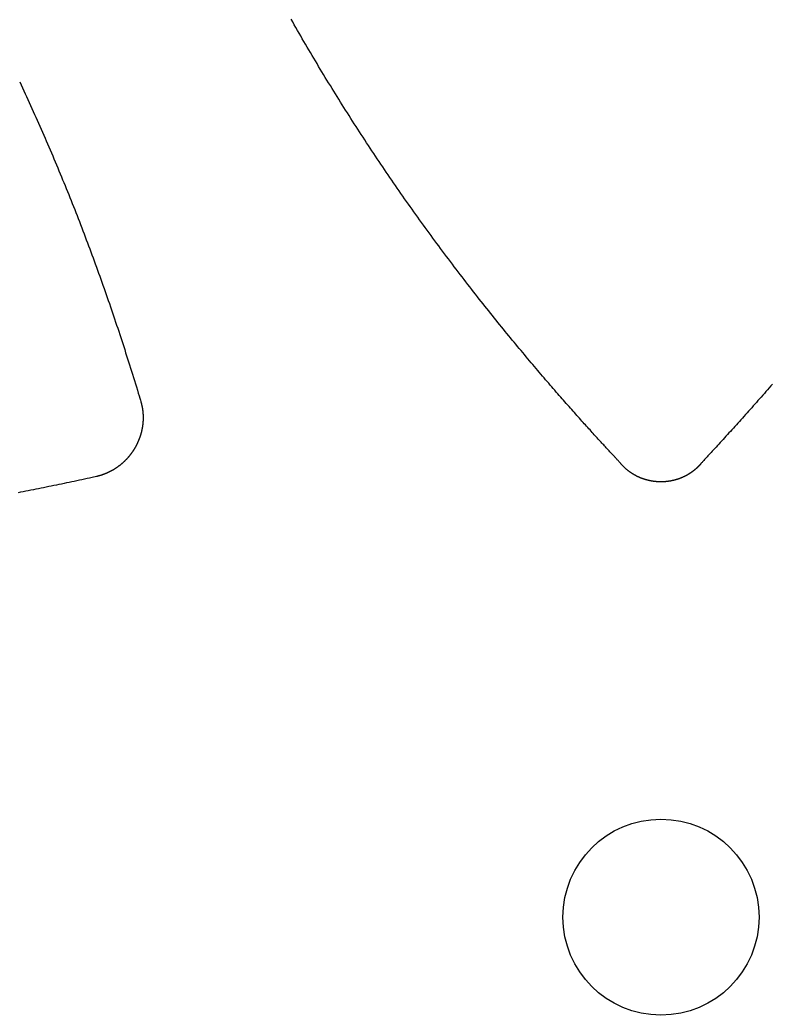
# Model space of a CAD drawing. Extents: x -3 to 136, y 0 to 121.
# Drawn here: x 56.86 to 68.37, y 59.23 to 74.47 of the extents above; entities that cross this region are included whole.
import ezdxf

# ---------------------------------------------------------------- set-up
doc = ezdxf.new("R2010")
doc.units = 0
doc.layers.get('0').update_dxf_attribs({"linetype": 'CONTINUOUS'})

msp = doc.modelspace()

# ---------------------------------------------------------------- linework, layer by layer
for points in [[(66.0516, 67.6786, 0), (66.049, 67.6816, 0), (66.046, 67.6851, 0), (66.0428, 67.6888, 0), (66.0391, 67.693, 0), (66.0351, 67.6975, 0), (66.0308, 67.7023, 0), (66.0261, 67.7075, 0), (66.021, 67.7131, 0), (66.0156, 67.719, 0), (66.0099, 67.7253, 0), (66.0038, 67.7319, 0), (65.9974, 67.7389, 0), (65.9907, 67.7462, 0), (65.9837, 67.7539, 0), (65.9763, 67.7619, 0), (65.9685, 67.7703, 0), (65.9605, 67.779, 0), (65.9521, 67.788, 0), (65.9435, 67.7974, 0), (65.9345, 67.8071, 0), (65.9251, 67.8172, 0), (65.9155, 67.8276, 0), (65.9056, 67.8383, 0), (65.8953, 67.8494, 0), (65.8848, 67.8608, 0), (65.8739, 67.8726, 0), (65.8628, 67.8846, 0), (65.8513, 67.897, 0), (65.8396, 67.9098, 0), (65.8275, 67.9228, 0), (65.8152, 67.9362, 0), (65.8026, 67.9499, 0), (65.7897, 67.9639, 0), (65.7765, 67.9783, 0), (65.763, 67.993, 0), (65.7492, 68.0079, 0), (65.7352, 68.0233, 0), (65.7209, 68.0389, 0), (65.7063, 68.0548, 0), (65.6914, 68.0711, 0), (65.6763, 68.0876, 0), (65.6609, 68.1045, 0), (65.6452, 68.1217, 0), (65.6293, 68.1392, 0), (65.6131, 68.157, 0), (65.5967, 68.1751, 0), (65.58, 68.1935, 0), (65.5631, 68.2122, 0), (65.5459, 68.2312, 0), (65.5284, 68.2505, 0), (65.5107, 68.2702, 0), (65.4928, 68.2901, 0), (65.4746, 68.3103, 0), (65.4562, 68.3308, 0), (65.4376, 68.3516, 0), (65.4187, 68.3727, 0), (65.3996, 68.3941, 0), (65.3802, 68.4158, 0), (65.3606, 68.4377, 0), (65.3408, 68.46, 0), (65.3208, 68.4825, 0), (65.3006, 68.5053, 0), (65.2801, 68.5284, 0), (65.2594, 68.5518, 0), (65.2386, 68.5755, 0), (65.2175, 68.5994, 0), (65.1962, 68.6237, 0), (65.1746, 68.6482, 0), (65.1529, 68.673, 0), (65.131, 68.698, 0), (65.1089, 68.7233, 0), (65.0866, 68.749, 0), (65.0641, 68.7748, 0), (65.0413, 68.801, 0), (65.0185, 68.8274, 0), (64.9954, 68.8541, 0), (64.9721, 68.881, 0), (64.9486, 68.9082, 0), (64.925, 68.9357, 0), (64.9012, 68.9634, 0), (64.8772, 68.9914, 0), (64.853, 69.0196, 0), (64.8287, 69.0482, 0), (64.8042, 69.0769, 0), (64.7795, 69.1059, 0), (64.7547, 69.1352, 0), (64.7297, 69.1647, 0), (64.7045, 69.1945, 0), (64.6792, 69.2245, 0), (64.6537, 69.2548, 0), (64.6281, 69.2853, 0), (64.6023, 69.3161, 0), (64.5764, 69.3471, 0), (64.5503, 69.3784, 0), (64.5241, 69.4099, 0), (64.4977, 69.4416, 0), (64.4712, 69.4736, 0), (64.4446, 69.5058, 0), (64.4178, 69.5382, 0), (64.3909, 69.5709, 0), (64.3639, 69.6039, 0), (64.3367, 69.637, 0), (64.3094, 69.6704, 0), (64.282, 69.704, 0), (64.2545, 69.7379, 0), (64.2268, 69.7719, 0), (64.199, 69.8062, 0), (64.1712, 69.8408, 0), (64.1432, 69.8755, 0), (64.115, 69.9105, 0), (64.0868, 69.9457, 0), (64.0585, 69.9811, 0), (64.0301, 70.0167, 0), (64.0016, 70.0526, 0), (63.9729, 70.0886, 0), (63.9442, 70.1249, 0), (63.9154, 70.1614, 0), (63.8865, 70.1981, 0), (63.8575, 70.235, 0), (63.8284, 70.2721, 0), (63.7993, 70.3095, 0), (63.77, 70.347, 0), (63.7407, 70.3847, 0), (63.7113, 70.4227, 0), (63.6818, 70.4608, 0), (63.6523, 70.4992, 0), (63.6226, 70.5377, 0), (63.593, 70.5765, 0), (63.5632, 70.6154, 0), (63.5334, 70.6546, 0), (63.5035, 70.6939, 0), (63.4736, 70.7335, 0), (63.4436, 70.7731, 0), (63.4137, 70.8128, 0), (63.3839, 70.8525, 0), (63.3542, 70.8923, 0), (63.3245, 70.9321, 0), (63.2949, 70.9719, 0), (63.2653, 71.0117, 0), (63.2358, 71.0516, 0), (63.2064, 71.0916, 0), (63.177, 71.1315, 0), (63.1477, 71.1715, 0), (63.1184, 71.2115, 0), (63.0893, 71.2516, 0), (63.0601, 71.2917, 0), (63.0311, 71.3318, 0), (63.0021, 71.372, 0), (62.9732, 71.4122, 0), (62.9443, 71.4524, 0), (62.9155, 71.4927, 0), (62.8868, 71.5329, 0), (62.8581, 71.5733, 0), (62.8295, 71.6136, 0), (62.8009, 71.654, 0), (62.7724, 71.6945, 0), (62.744, 71.735, 0), (62.7156, 71.7755, 0), (62.6873, 71.816, 0), (62.6591, 71.8566, 0), (62.6309, 71.8972, 0), (62.6028, 71.9378, 0), (62.5748, 71.9785, 0), (62.5468, 72.0192, 0), (62.5189, 72.06, 0), (62.491, 72.1007, 0), (62.4632, 72.1415, 0), (62.4355, 72.1824, 0), (62.4078, 72.2233, 0), (62.3802, 72.2642, 0), (62.3527, 72.3052, 0), (62.3252, 72.3462, 0), (62.2978, 72.3872, 0), (62.2704, 72.4282, 0), (62.2432, 72.4693, 0), (62.2159, 72.5105, 0), (62.1888, 72.5516, 0), (62.1617, 72.5928, 0), (62.1346, 72.6341, 0), (62.1077, 72.6753, 0), (62.0807, 72.7166, 0), (62.0539, 72.758, 0), (62.0271, 72.7994, 0), (62.0004, 72.8408, 0), (61.9737, 72.8822, 0), (61.9471, 72.9237, 0), (61.9206, 72.9652, 0), (61.8941, 73.0068, 0), (61.8677, 73.0484, 0), (61.8414, 73.09, 0), (61.8151, 73.1317, 0), (61.7888, 73.1733, 0), (61.7627, 73.2151, 0), (61.7366, 73.2568, 0), (61.7106, 73.2987, 0), (61.6846, 73.3405, 0), (61.6587, 73.3824, 0), (61.6328, 73.4243, 0), (61.6071, 73.4662, 0), (61.5813, 73.5082, 0), (61.5557, 73.5502, 0), (61.5301, 73.5923, 0), (61.5045, 73.6344, 0), (61.4791, 73.6765, 0), (61.4537, 73.7187, 0), (61.4283, 73.7609, 0), (61.403, 73.8031, 0), (61.3778, 73.8454, 0), (61.3527, 73.8877, 0), (61.3276, 73.93, 0), (61.3025, 73.9724, 0), (61.2776, 74.0148, 0), (61.2527, 74.0573, 0), (61.2278, 74.0998, 0), (61.203, 74.1423, 0), (61.1783, 74.1848, 0), (61.1537, 74.2274, 0), (61.1291, 74.2701, 0), (61.1045, 74.3127, 0), (61.0801, 74.3554, 0), (61.0557, 74.3982, 0), (61.0313, 74.441, 0), (61.007, 74.4838, 0)], [(56.855, 73.5222, 0), (56.8759, 73.4774, 0), (56.8968, 73.4325, 0), (56.9176, 73.3876, 0), (56.9383, 73.3426, 0), (56.959, 73.2976, 0), (56.9796, 73.2526, 0), (57.0002, 73.2075, 0), (57.0207, 73.1624, 0), (57.0411, 73.1172, 0), (57.0615, 73.072, 0), (57.0818, 73.0268, 0), (57.102, 72.9815, 0), (57.1222, 72.9363, 0), (57.1423, 72.891, 0), (57.1623, 72.8457, 0), (57.1823, 72.8004, 0), (57.2021, 72.755, 0), (57.222, 72.7097, 0), (57.2417, 72.6643, 0), (57.2614, 72.6189, 0), (57.281, 72.5734, 0), (57.3005, 72.528, 0), (57.32, 72.4825, 0), (57.3394, 72.437, 0), (57.3588, 72.3915, 0), (57.378, 72.3459, 0), (57.3972, 72.3003, 0), (57.4164, 72.2547, 0), (57.4354, 72.2091, 0), (57.4544, 72.1635, 0), (57.4734, 72.1178, 0), (57.4922, 72.0721, 0), (57.511, 72.0264, 0), (57.5298, 71.9807, 0), (57.5484, 71.9349, 0), (57.567, 71.8891, 0), (57.5856, 71.8433, 0), (57.604, 71.7975, 0), (57.6225, 71.7516, 0), (57.6408, 71.7057, 0), (57.6591, 71.6598, 0), (57.6773, 71.6138, 0), (57.6954, 71.5679, 0), (57.7135, 71.5219, 0), (57.7315, 71.4758, 0), (57.7494, 71.4298, 0), (57.7673, 71.3837, 0), (57.7851, 71.3376, 0), (57.8029, 71.2915, 0), (57.8205, 71.2453, 0), (57.8382, 71.1991, 0), (57.8557, 71.1529, 0), (57.8732, 71.1066, 0), (57.8906, 71.0604, 0), (57.908, 71.014, 0), (57.9253, 70.9677, 0), (57.9425, 70.9213, 0), (57.9597, 70.875, 0), (57.9768, 70.8285, 0), (57.9939, 70.7821, 0), (58.0109, 70.7356, 0), (58.0278, 70.6891, 0), (58.0446, 70.6425, 0), (58.0614, 70.5959, 0), (58.0782, 70.5493, 0), (58.0948, 70.5027, 0), (58.1114, 70.456, 0), (58.128, 70.4093, 0), (58.1445, 70.3626, 0), (58.1609, 70.3158, 0), (58.1773, 70.269, 0), (58.1936, 70.2222, 0), (58.2098, 70.1753, 0), (58.226, 70.1284, 0), (58.2421, 70.0815, 0), (58.2582, 70.0345, 0), (58.2742, 69.9875, 0), (58.2901, 69.9405, 0), (58.306, 69.8934, 0), (58.3218, 69.8464, 0), (58.3375, 69.7992, 0), (58.3532, 69.7521, 0), (58.3689, 69.7049, 0), (58.3844, 69.6577, 0), (58.3999, 69.6106, 0), (58.4152, 69.5638, 0), (58.4304, 69.517, 0), (58.4455, 69.4704, 0), (58.4606, 69.4237, 0), (58.4755, 69.3771, 0), (58.4904, 69.3304, 0), (58.5053, 69.2837, 0), (58.5201, 69.2369, 0), (58.5349, 69.1898, 0), (58.5497, 69.1426, 0), (58.5646, 69.0952, 0), (58.5794, 69.0475, 0), (58.5942, 68.9994, 0), (58.6091, 68.9511, 0), (58.6241, 68.9023, 0), (58.6391, 68.8531, 0), (58.6542, 68.8034, 0), (58.6686, 68.7559, 0), (58.6811, 68.7144, 0), (58.6916, 68.6795, 0), (58.7, 68.6517, 0), (58.706, 68.6317, 0)], [(68.3714, 68.8965, 0), (68.3465, 68.8677, 0), (68.3216, 68.8391, 0), (68.2969, 68.8107, 0), (68.2722, 68.7824, 0), (68.2476, 68.7543, 0), (68.2231, 68.7263, 0), (68.1987, 68.6985, 0), (68.1744, 68.6709, 0), (68.1501, 68.6434, 0), (68.126, 68.6161, 0), (68.1019, 68.5889, 0), (68.0779, 68.5619, 0), (68.0541, 68.535, 0), (68.0303, 68.5082, 0), (68.0065, 68.4816, 0), (67.9829, 68.4552, 0), (67.9593, 68.4288, 0), (67.9359, 68.4026, 0), (67.9125, 68.3766, 0), (67.8892, 68.3506, 0), (67.8659, 68.3248, 0), (67.8428, 68.2991, 0), (67.8197, 68.2736, 0), (67.7967, 68.2481, 0), (67.7738, 68.2228, 0), (67.7509, 68.1976, 0), (67.7281, 68.1725, 0), (67.7054, 68.1476, 0), (67.6828, 68.1227, 0), (67.6602, 68.0979, 0), (67.6377, 68.0733, 0), (67.6153, 68.0487, 0), (67.593, 68.0243, 0), (67.5709, 68.0002, 0), (67.5494, 67.9767, 0), (67.5284, 67.9538, 0), (67.508, 67.9316, 0), (67.4883, 67.9101, 0), (67.4692, 67.8893, 0), (67.4507, 67.8692, 0), (67.4331, 67.85, 0), (67.4161, 67.8315, 0), (67.3999, 67.8139, 0), (67.3846, 67.7971, 0), (67.37, 67.7813, 0), (67.3564, 67.7664, 0), (67.3436, 67.7524, 0), (67.3318, 67.7394, 0), (67.3209, 67.7275, 0), (67.311, 67.7165, 0), (67.3021, 67.7067, 0), (67.2943, 67.6979, 0), (67.2876, 67.6903, 0), (67.282, 67.6839, 0), (67.2775, 67.6786, 0)], [(58.706, 68.6317, 0), (58.7072, 68.628, 0), (58.7083, 68.6242, 0), (58.7094, 68.6205, 0), (58.7104, 68.6168, 0), (58.7115, 68.613, 0), (58.7125, 68.6093, 0), (58.7135, 68.6055, 0), (58.7145, 68.6017, 0), (58.7155, 68.598, 0), (58.7165, 68.5942, 0), (58.7174, 68.5904, 0), (58.7183, 68.5867, 0), (58.7193, 68.5829, 0), (58.7201, 68.5791, 0), (58.721, 68.5753, 0), (58.7219, 68.5715, 0), (58.7227, 68.5677, 0), (58.7235, 68.5639, 0), (58.7243, 68.5601, 0), (58.7251, 68.5563, 0), (58.7259, 68.5525, 0), (58.7266, 68.5487, 0), (58.7274, 68.5448, 0), (58.7281, 68.541, 0), (58.7288, 68.5372, 0), (58.7295, 68.5334, 0), (58.7301, 68.5295, 0), (58.7308, 68.5257, 0), (58.7314, 68.5219, 0), (58.732, 68.518, 0), (58.7326, 68.5142, 0), (58.7332, 68.5103, 0), (58.7337, 68.5065, 0), (58.7343, 68.5026, 0), (58.7348, 68.4988, 0), (58.7353, 68.4949, 0), (58.7358, 68.4911, 0), (58.7363, 68.4872, 0), (58.7367, 68.4833, 0), (58.7372, 68.4795, 0), (58.7376, 68.4756, 0), (58.738, 68.4717, 0), (58.7384, 68.4679, 0), (58.7387, 68.464, 0), (58.7391, 68.4601, 0), (58.7394, 68.4562, 0), (58.7397, 68.4523, 0), (58.74, 68.4485, 0), (58.7403, 68.4446, 0), (58.7406, 68.4407, 0), (58.7408, 68.4368, 0), (58.741, 68.4329, 0), (58.7413, 68.429, 0), (58.7414, 68.4251, 0), (58.7416, 68.4213, 0), (58.7418, 68.4174, 0), (58.7419, 68.4135, 0), (58.742, 68.4096, 0), (58.7422, 68.4057, 0), (58.7422, 68.4018, 0), (58.7423, 68.3979, 0), (58.7424, 68.394, 0), (58.7424, 68.3901, 0), (58.7424, 68.3862, 0), (58.7424, 68.3823, 0), (58.7424, 68.3784, 0), (58.7424, 68.3746, 0), (58.7424, 68.3707, 0), (58.7423, 68.3668, 0), (58.7422, 68.3629, 0), (58.7421, 68.359, 0), (58.742, 68.3551, 0), (58.7419, 68.3512, 0), (58.7417, 68.3473, 0), (58.7416, 68.3434, 0), (58.7414, 68.3395, 0), (58.7412, 68.3357, 0), (58.741, 68.3318, 0), (58.7407, 68.3279, 0), (58.7405, 68.324, 0), (58.7402, 68.3201, 0), (58.7399, 68.3162, 0), (58.7396, 68.3124, 0), (58.7393, 68.3085, 0), (58.739, 68.3046, 0), (58.7386, 68.3007, 0), (58.7383, 68.2969, 0), (58.7379, 68.293, 0), (58.7375, 68.2891, 0), (58.7371, 68.2852, 0), (58.7366, 68.2814, 0), (58.7362, 68.2775, 0), (58.7357, 68.2736, 0), (58.7353, 68.2698, 0), (58.7348, 68.2659, 0), (58.7342, 68.2621, 0), (58.7337, 68.2582, 0), (58.7332, 68.2543, 0), (58.7326, 68.2505, 0), (58.732, 68.2466, 0), (58.7314, 68.2428, 0), (58.7308, 68.239, 0), (58.7302, 68.2351, 0), (58.7295, 68.2313, 0), (58.7289, 68.2274, 0), (58.7282, 68.2236, 0), (58.7275, 68.2198, 0), (58.7268, 68.2159, 0), (58.7261, 68.2121, 0), (58.7253, 68.2083, 0), (58.7246, 68.2045, 0), (58.7238, 68.2006, 0), (58.723, 68.1968, 0), (58.7222, 68.193, 0), (58.7214, 68.1892, 0), (58.7205, 68.1854, 0), (58.7197, 68.1816, 0), (58.7188, 68.1778, 0), (58.7179, 68.174, 0), (58.717, 68.1702, 0), (58.7161, 68.1665, 0), (58.7152, 68.1627, 0), (58.7142, 68.1589, 0), (58.7132, 68.1551, 0), (58.7123, 68.1514, 0), (58.7113, 68.1476, 0), (58.7103, 68.1439, 0), (58.7092, 68.1401, 0), (58.7082, 68.1364, 0), (58.7071, 68.1326, 0), (58.706, 68.1289, 0), (58.705, 68.1251, 0), (58.7038, 68.1214, 0), (58.7027, 68.1177, 0), (58.7016, 68.114, 0), (58.7004, 68.1103, 0), (58.6993, 68.1066, 0), (58.6981, 68.1029, 0), (58.6969, 68.0992, 0), (58.6957, 68.0955, 0), (58.6944, 68.0918, 0), (58.6932, 68.0881, 0), (58.6919, 68.0844, 0), (58.6907, 68.0807, 0), (58.6894, 68.0771, 0), (58.6881, 68.0734, 0), (58.6868, 68.0698, 0), (58.6854, 68.0661, 0), (58.6841, 68.0625, 0), (58.6827, 68.0588, 0), (58.6813, 68.0552, 0), (58.6799, 68.0516, 0), (58.6785, 68.0479, 0), (58.6771, 68.0443, 0), (58.6757, 68.0407, 0), (58.6742, 68.0371, 0), (58.6727, 68.0335, 0), (58.6712, 68.0299, 0), (58.6697, 68.0263, 0), (58.6682, 68.0228, 0), (58.6667, 68.0192, 0), (58.6652, 68.0156, 0), (58.6636, 68.0121, 0), (58.662, 68.0085, 0), (58.6604, 68.005, 0), (58.6588, 68.0014, 0), (58.6572, 67.9979, 0), (58.6556, 67.9943, 0), (58.6539, 67.9908, 0), (58.6523, 67.9873, 0), (58.6506, 67.9838, 0), (58.6489, 67.9803, 0), (58.6472, 67.9768, 0), (58.6455, 67.9733, 0), (58.6438, 67.9698, 0), (58.642, 67.9664, 0), (58.6403, 67.9629, 0), (58.6385, 67.9594, 0), (58.6367, 67.956, 0), (58.6349, 67.9525, 0), (58.6331, 67.9491, 0), (58.6312, 67.9457, 0), (58.6294, 67.9422, 0), (58.6275, 67.9388, 0), (58.6256, 67.9354, 0), (58.6238, 67.932, 0), (58.6219, 67.9286, 0), (58.6199, 67.9252, 0), (58.618, 67.9219, 0), (58.6161, 67.9185, 0), (58.6141, 67.9151, 0), (58.6121, 67.9118, 0), (58.6101, 67.9084, 0), (58.6081, 67.9051, 0), (58.6061, 67.9017, 0), (58.6041, 67.8984, 0), (58.602, 67.8951, 0), (58.6, 67.8918, 0), (58.5979, 67.8885, 0), (58.5958, 67.8852, 0), (58.5937, 67.8819, 0), (58.5916, 67.8786, 0), (58.5895, 67.8754, 0), (58.5873, 67.8721, 0), (58.5852, 67.8689, 0), (58.583, 67.8656, 0), (58.5808, 67.8624, 0), (58.5787, 67.8592, 0), (58.5764, 67.856, 0), (58.5742, 67.8528, 0), (58.572, 67.8496, 0), (58.5698, 67.8464, 0), (58.5675, 67.8432, 0), (58.5652, 67.84, 0), (58.5629, 67.8369, 0), (58.5606, 67.8337, 0), (58.5583, 67.8306, 0), (58.556, 67.8275, 0), (58.5537, 67.8244, 0), (58.5513, 67.8213, 0), (58.549, 67.8182, 0), (58.5466, 67.8151, 0), (58.5442, 67.812, 0), (58.5418, 67.8089, 0), (58.5394, 67.8059, 0), (58.537, 67.8028, 0), (58.5346, 67.7998, 0), (58.5321, 67.7968, 0), (58.5297, 67.7938, 0), (58.5272, 67.7908, 0), (58.5247, 67.7878, 0), (58.5222, 67.7848, 0), (58.5197, 67.7818, 0), (58.5172, 67.7788, 0), (58.5147, 67.7759, 0), (58.5121, 67.7729, 0), (58.5096, 67.77, 0), (58.507, 67.7671, 0), (58.5044, 67.7642, 0), (58.5018, 67.7613, 0), (58.4992, 67.7584, 0), (58.4966, 67.7555, 0), (58.494, 67.7527, 0), (58.4913, 67.7498, 0), (58.4887, 67.747, 0), (58.486, 67.7441, 0), (58.4834, 67.7413, 0), (58.4807, 67.7385, 0), (58.478, 67.7357, 0), (58.4753, 67.7329, 0), (58.4725, 67.7301, 0), (58.4698, 67.7274, 0), (58.4671, 67.7246, 0), (58.4643, 67.7219, 0), (58.4616, 67.7191, 0), (58.4588, 67.7164, 0), (58.456, 67.7137, 0), (58.4532, 67.711, 0), (58.4504, 67.7083, 0), (58.4476, 67.7057, 0), (58.4447, 67.703, 0), (58.4419, 67.7003, 0), (58.439, 67.6977, 0), (58.4362, 67.6951, 0), (58.4333, 67.6925, 0), (58.4304, 67.6899, 0), (58.4275, 67.6873, 0), (58.4246, 67.6847, 0), (58.4217, 67.6821, 0), (58.4187, 67.6796, 0), (58.4158, 67.677, 0), (58.4129, 67.6745, 0), (58.4099, 67.672, 0), (58.4069, 67.6695, 0), (58.4039, 67.667, 0), (58.4009, 67.6645, 0), (58.3979, 67.6621, 0), (58.3949, 67.6596, 0), (58.3919, 67.6572, 0), (58.3889, 67.6547, 0), (58.3858, 67.6523, 0), (58.3828, 67.6499, 0), (58.3797, 67.6475, 0), (58.3766, 67.6451, 0), (58.3735, 67.6428, 0), (58.3704, 67.6404, 0), (58.3673, 67.6381, 0), (58.3642, 67.6357, 0), (58.3611, 67.6334, 0), (58.3579, 67.6311, 0), (58.3548, 67.6288, 0), (58.3516, 67.6266, 0), (58.3484, 67.6243, 0), (58.3453, 67.6221, 0), (58.3421, 67.6198, 0), (58.3389, 67.6176, 0), (58.3357, 67.6154, 0), (58.3325, 67.6132, 0), (58.3292, 67.611, 0), (58.326, 67.6089, 0), (58.3227, 67.6067, 0), (58.3195, 67.6046, 0), (58.3162, 67.6024, 0), (58.313, 67.6003, 0), (58.3097, 67.5982, 0), (58.3064, 67.5962, 0), (58.3031, 67.5941, 0), (58.2998, 67.592, 0), (58.2965, 67.59, 0), (58.2932, 67.588, 0), (58.2898, 67.586, 0), (58.2865, 67.584, 0), (58.2831, 67.582, 0), (58.2798, 67.58, 0), (58.2764, 67.5781, 0), (58.273, 67.5761, 0), (58.2697, 67.5742, 0), (58.2663, 67.5723, 0), (58.2629, 67.5704, 0), (58.2595, 67.5685, 0), (58.2561, 67.5667, 0), (58.2526, 67.5648, 0), (58.2492, 67.563, 0), (58.2458, 67.5612, 0), (58.2423, 67.5594, 0), (58.2389, 67.5576, 0), (58.2354, 67.5558, 0), (58.232, 67.5541, 0), (58.2285, 67.5523, 0), (58.225, 67.5506, 0), (58.2215, 67.5489, 0), (58.218, 67.5472, 0), (58.2145, 67.5455, 0), (58.211, 67.5439, 0), (58.2075, 67.5422, 0), (58.204, 67.5406, 0), (58.2005, 67.539, 0), (58.1969, 67.5374, 0), (58.1934, 67.5358, 0), (58.1898, 67.5342, 0), (58.1863, 67.5326, 0), (58.1827, 67.5311, 0), (58.1792, 67.5296, 0), (58.1756, 67.5281, 0), (58.172, 67.5266, 0), (58.1684, 67.5251, 0), (58.1648, 67.5237, 0), (58.1612, 67.5222, 0), (58.1576, 67.5208, 0), (58.154, 67.5194, 0), (58.1504, 67.518, 0), (58.1467, 67.5166, 0), (58.1431, 67.5152, 0), (58.1395, 67.5139, 0), (58.1358, 67.5126, 0), (58.1322, 67.5113, 0), (58.1285, 67.51, 0), (58.1249, 67.5087, 0), (58.1212, 67.5074, 0), (58.1175, 67.5062, 0), (58.1138, 67.505, 0), (58.1101, 67.5037, 0), (58.1065, 67.5025, 0), (58.1028, 67.5014, 0), (58.0991, 67.5002, 0), (58.0953, 67.4991, 0), (58.0916, 67.4979, 0), (58.0879, 67.4968, 0), (58.0842, 67.4957, 0), (58.0805, 67.4946, 0), (58.0767, 67.4936, 0), (58.073, 67.4925, 0), (58.0692, 67.4915, 0), (58.0655, 67.4905, 0), (58.0617, 67.4895, 0), (58.058, 67.4885, 0), (58.0542, 67.4876, 0), (58.0505, 67.4866, 0), (58.0467, 67.4857, 0), (58.0429, 67.4848, 0), (58.0391, 67.4839, 0), (58.0353, 67.4831, 0), (58.0315, 67.4822, 0)], [(67.2775, 67.6786, 0), (67.2752, 67.6758, 0), (67.2728, 67.673, 0), (67.2704, 67.6703, 0), (67.2681, 67.6675, 0), (67.2657, 67.6648, 0), (67.2633, 67.6621, 0), (67.2608, 67.6594, 0), (67.2584, 67.6567, 0), (67.256, 67.654, 0), (67.2535, 67.6513, 0), (67.251, 67.6487, 0), (67.2486, 67.646, 0), (67.2461, 67.6434, 0), (67.2435, 67.6408, 0), (67.241, 67.6381, 0), (67.2385, 67.6355, 0), (67.2359, 67.633, 0), (67.2334, 67.6304, 0), (67.2308, 67.6278, 0), (67.2282, 67.6253, 0), (67.2256, 67.6227, 0), (67.223, 67.6202, 0), (67.2204, 67.6177, 0), (67.2178, 67.6152, 0), (67.2151, 67.6127, 0), (67.2125, 67.6103, 0), (67.2098, 67.6078, 0), (67.2071, 67.6053, 0), (67.2044, 67.6029, 0), (67.2017, 67.6005, 0), (67.199, 67.5981, 0), (67.1963, 67.5957, 0), (67.1936, 67.5933, 0), (67.1908, 67.5909, 0), (67.188, 67.5886, 0), (67.1853, 67.5862, 0), (67.1825, 67.5839, 0), (67.1797, 67.5816, 0), (67.1769, 67.5793, 0), (67.1741, 67.577, 0), (67.1712, 67.5747, 0), (67.1684, 67.5725, 0), (67.1656, 67.5702, 0), (67.1627, 67.568, 0), (67.1598, 67.5658, 0), (67.1569, 67.5635, 0), (67.154, 67.5613, 0), (67.1511, 67.5592, 0), (67.1482, 67.557, 0), (67.1453, 67.5548, 0), (67.1424, 67.5527, 0), (67.1394, 67.5506, 0), (67.1365, 67.5484, 0), (67.1335, 67.5463, 0), (67.1305, 67.5443, 0), (67.1276, 67.5422, 0), (67.1246, 67.5401, 0), (67.1216, 67.5381, 0), (67.1185, 67.536, 0), (67.1155, 67.534, 0), (67.1125, 67.532, 0), (67.1094, 67.53, 0), (67.1064, 67.528, 0), (67.1033, 67.5261, 0), (67.1003, 67.5241, 0), (67.0972, 67.5222, 0), (67.0941, 67.5203, 0), (67.091, 67.5184, 0), (67.0879, 67.5165, 0), (67.0848, 67.5146, 0), (67.0817, 67.5127, 0), (67.0785, 67.5109, 0), (67.0754, 67.5091, 0), (67.0722, 67.5072, 0), (67.0691, 67.5054, 0), (67.0659, 67.5037, 0), (67.0628, 67.5019, 0), (67.0596, 67.5001, 0), (67.0564, 67.4984, 0), (67.0532, 67.4966, 0), (67.05, 67.4949, 0), (67.0468, 67.4932, 0), (67.0436, 67.4915, 0), (67.0403, 67.4899, 0), (67.0371, 67.4882, 0), (67.0339, 67.4866, 0), (67.0306, 67.4849, 0), (67.0274, 67.4833, 0), (67.0241, 67.4817, 0), (67.0208, 67.4801, 0), (67.0176, 67.4786, 0), (67.0143, 67.477, 0), (67.011, 67.4755, 0), (67.0077, 67.474, 0), (67.0044, 67.4724, 0), (67.0011, 67.4709, 0), (66.9978, 67.4695, 0), (66.9944, 67.468, 0), (66.9911, 67.4666, 0), (66.9878, 67.4651, 0), (66.9844, 67.4637, 0), (66.9811, 67.4623, 0), (66.9777, 67.4609, 0), (66.9744, 67.4595, 0), (66.971, 67.4582, 0), (66.9676, 67.4568, 0), (66.9642, 67.4555, 0), (66.9608, 67.4542, 0), (66.9575, 67.4529, 0), (66.9541, 67.4516, 0), (66.9506, 67.4503, 0), (66.9472, 67.4491, 0), (66.9438, 67.4478, 0), (66.9404, 67.4466, 0), (66.937, 67.4454, 0), (66.9335, 67.4442, 0), (66.9301, 67.443, 0), (66.9266, 67.4419, 0), (66.9232, 67.4407, 0), (66.9197, 67.4396, 0), (66.9163, 67.4385, 0), (66.9128, 67.4374, 0), (66.9093, 67.4363, 0), (66.9059, 67.4352, 0), (66.9024, 67.4342, 0), (66.8989, 67.4331, 0), (66.8954, 67.4321, 0), (66.8919, 67.4311, 0), (66.8884, 67.4301, 0), (66.8849, 67.4291, 0), (66.8814, 67.4282, 0), (66.8779, 67.4272, 0), (66.8744, 67.4263, 0), (66.8708, 67.4254, 0), (66.8673, 67.4245, 0), (66.8638, 67.4236, 0), (66.8603, 67.4227, 0), (66.8567, 67.4219, 0), (66.8532, 67.421, 0), (66.8497, 67.4202, 0), (66.8461, 67.4194, 0), (66.8426, 67.4186, 0), (66.839, 67.4178, 0), (66.8355, 67.4171, 0), (66.8319, 67.4163, 0), (66.8283, 67.4156, 0), (66.8248, 67.4149, 0), (66.8212, 67.4142, 0), (66.8177, 67.4135, 0), (66.8141, 67.4129, 0), (66.8105, 67.4122, 0), (66.8069, 67.4116, 0), (66.8034, 67.411, 0), (66.7998, 67.4104, 0), (66.7962, 67.4098, 0), (66.7926, 67.4092, 0), (66.789, 67.4087, 0), (66.7854, 67.4081, 0), (66.7818, 67.4076, 0), (66.7782, 67.4071, 0), (66.7747, 67.4066, 0), (66.7711, 67.4061, 0), (66.7675, 67.4057, 0), (66.7639, 67.4052, 0), (66.7602, 67.4048, 0), (66.7566, 67.4044, 0), (66.753, 67.404, 0), (66.7494, 67.4036, 0), (66.7458, 67.4033, 0), (66.7422, 67.4029, 0), (66.7386, 67.4026, 0), (66.735, 67.4023, 0), (66.7314, 67.402, 0), (66.7277, 67.4017, 0), (66.7241, 67.4014, 0), (66.7205, 67.4012, 0), (66.7169, 67.4009, 0), (66.7133, 67.4007, 0), (66.7096, 67.4005, 0), (66.706, 67.4003, 0), (66.7024, 67.4001, 0), (66.6988, 67.4, 0), (66.6951, 67.3998, 0), (66.6915, 67.3997, 0), (66.6879, 67.3996, 0), (66.6842, 67.3995, 0), (66.6806, 67.3994, 0), (66.677, 67.3994, 0), (66.6734, 67.3993, 0), (66.6697, 67.3993, 0), (66.6661, 67.3993, 0), (66.6625, 67.3993, 0), (66.6588, 67.3993, 0), (66.6552, 67.3993, 0), (66.6516, 67.3994, 0), (66.6479, 67.3994, 0), (66.6443, 67.3995, 0), (66.6407, 67.3996, 0), (66.637, 67.3997, 0), (66.6334, 67.3999, 0), (66.6298, 67.4, 0), (66.6261, 67.4002, 0), (66.6225, 67.4003, 0), (66.6189, 67.4005, 0), (66.6153, 67.4007, 0), (66.6116, 67.401, 0), (66.608, 67.4012, 0), (66.6044, 67.4015, 0), (66.6007, 67.4017, 0), (66.5971, 67.402, 0), (66.5935, 67.4023, 0), (66.5899, 67.4026, 0), (66.5862, 67.403, 0), (66.5826, 67.4033, 0), (66.579, 67.4037, 0), (66.5754, 67.4041, 0), (66.5718, 67.4045, 0), (66.5681, 67.4049, 0), (66.5645, 67.4053, 0), (66.5609, 67.4058, 0), (66.5573, 67.4062, 0), (66.5537, 67.4067, 0), (66.5501, 67.4072, 0), (66.5465, 67.4077, 0), (66.5429, 67.4082, 0), (66.5393, 67.4088, 0), (66.5357, 67.4093, 0), (66.5321, 67.4099, 0), (66.5285, 67.4105, 0), (66.525, 67.4111, 0), (66.5214, 67.4117, 0), (66.5178, 67.4124, 0), (66.5142, 67.413, 0), (66.5107, 67.4137, 0), (66.5071, 67.4144, 0), (66.5035, 67.4151, 0), (66.5, 67.4158, 0), (66.4964, 67.4165, 0), (66.4928, 67.4172, 0), (66.4893, 67.418, 0), (66.4858, 67.4188, 0), (66.4822, 67.4196, 0), (66.4787, 67.4204, 0), (66.4751, 67.4212, 0), (66.4716, 67.422, 0), (66.4681, 67.4229, 0), (66.4645, 67.4238, 0), (66.461, 67.4246, 0), (66.4575, 67.4255, 0), (66.454, 67.4265, 0), (66.4505, 67.4274, 0), (66.447, 67.4283, 0), (66.4435, 67.4293, 0), (66.44, 67.4303, 0), (66.4365, 67.4313, 0), (66.433, 67.4323, 0), (66.4295, 67.4333, 0), (66.4261, 67.4343, 0), (66.4226, 67.4354, 0), (66.4191, 67.4365, 0), (66.4157, 67.4376, 0), (66.4122, 67.4387, 0), (66.4088, 67.4398, 0), (66.4053, 67.4409, 0), (66.4019, 67.442, 0), (66.3984, 67.4432, 0), (66.395, 67.4444, 0), (66.3916, 67.4456, 0), (66.3882, 67.4468, 0), (66.3847, 67.448, 0), (66.3813, 67.4492, 0), (66.3779, 67.4505, 0), (66.3745, 67.4518, 0), (66.3711, 67.4531, 0), (66.3678, 67.4544, 0), (66.3644, 67.4557, 0), (66.361, 67.457, 0), (66.3576, 67.4583, 0), (66.3543, 67.4597, 0), (66.3509, 67.4611, 0), (66.3476, 67.4625, 0), (66.3442, 67.4639, 0), (66.3409, 67.4653, 0), (66.3375, 67.4667, 0), (66.3342, 67.4682, 0), (66.3309, 67.4696, 0), (66.3276, 67.4711, 0), (66.3243, 67.4726, 0), (66.321, 67.4741, 0), (66.3177, 67.4757, 0), (66.3144, 67.4772, 0), (66.3111, 67.4788, 0), (66.3078, 67.4803, 0), (66.3046, 67.4819, 0), (66.3013, 67.4835, 0), (66.298, 67.4851, 0), (66.2948, 67.4868, 0), (66.2915, 67.4884, 0), (66.2883, 67.4901, 0), (66.2851, 67.4917, 0), (66.2819, 67.4934, 0), (66.2787, 67.4951, 0), (66.2755, 67.4969, 0), (66.2723, 67.4986, 0), (66.2691, 67.5003, 0), (66.2659, 67.5021, 0), (66.2627, 67.5039, 0), (66.2596, 67.5057, 0), (66.2564, 67.5075, 0), (66.2533, 67.5093, 0), (66.2501, 67.5111, 0), (66.247, 67.513, 0), (66.2439, 67.5148, 0), (66.2408, 67.5167, 0), (66.2377, 67.5186, 0), (66.2346, 67.5205, 0), (66.2315, 67.5224, 0), (66.2284, 67.5244, 0), (66.2254, 67.5263, 0), (66.2223, 67.5283, 0), (66.2193, 67.5303, 0), (66.2162, 67.5322, 0), (66.2132, 67.5342, 0), (66.2102, 67.5363, 0), (66.2072, 67.5383, 0), (66.2042, 67.5403, 0), (66.2012, 67.5424, 0), (66.1982, 67.5445, 0), (66.1953, 67.5466, 0), (66.1923, 67.5486, 0), (66.1893, 67.5508, 0), (66.1864, 67.5529, 0), (66.1835, 67.555, 0), (66.1806, 67.5572, 0), (66.1777, 67.5593, 0), (66.1748, 67.5615, 0), (66.1719, 67.5637, 0), (66.169, 67.5659, 0), (66.1661, 67.5681, 0), (66.1633, 67.5704, 0), (66.1604, 67.5726, 0), (66.1576, 67.5749, 0), (66.1548, 67.5772, 0), (66.152, 67.5794, 0), (66.1492, 67.5817, 0), (66.1464, 67.5841, 0), (66.1436, 67.5864, 0), (66.1409, 67.5887, 0), (66.1381, 67.5911, 0), (66.1354, 67.5934, 0), (66.1326, 67.5958, 0), (66.1299, 67.5982, 0), (66.1272, 67.6006, 0), (66.1245, 67.603, 0), (66.1218, 67.6054, 0), (66.1191, 67.6079, 0), (66.1165, 67.6103, 0), (66.1138, 67.6128, 0), (66.1112, 67.6153, 0), (66.1086, 67.6178, 0), (66.1059, 67.6203, 0), (66.1033, 67.6228, 0), (66.1007, 67.6253, 0), (66.0982, 67.6279, 0), (66.0956, 67.6304, 0), (66.093, 67.633, 0), (66.0905, 67.6356, 0), (66.088, 67.6382, 0), (66.0855, 67.6408, 0), (66.083, 67.6434, 0), (66.0805, 67.646, 0), (66.078, 67.6487, 0), (66.0755, 67.6513, 0), (66.0731, 67.654, 0), (66.0706, 67.6567, 0), (66.0682, 67.6594, 0), (66.0658, 67.6621, 0), (66.0634, 67.6648, 0), (66.061, 67.6675, 0), (66.0586, 67.6703, 0), (66.0562, 67.673, 0), (66.0539, 67.6758, 0), (66.0516, 67.6786, 0)], [(58.0315, 67.4822, 0), (57.9625, 67.4669, 0), (57.9231, 67.4582, 0), (57.8842, 67.4496, 0), (57.8453, 67.4411, 0), (57.8062, 67.4326, 0), (57.7671, 67.4241, 0), (57.728, 67.4157, 0), (57.689, 67.4073, 0), (57.65, 67.399, 0), (57.611, 67.3907, 0), (57.572, 67.3825, 0), (57.533, 67.3743, 0), (57.494, 67.3661, 0), (57.455, 67.358, 0), (57.4159, 67.3499, 0), (57.3768, 67.3418, 0), (57.3377, 67.3338, 0), (57.2986, 67.3259, 0), (57.2595, 67.3179, 0), (57.2204, 67.31, 0), (57.1813, 67.3022, 0), (57.1422, 67.2944, 0), (57.1031, 67.2867, 0), (57.0639, 67.2789, 0), (57.0248, 67.2713, 0), (56.9857, 67.2636, 0), (56.9465, 67.256, 0), (56.9074, 67.2485, 0), (56.8682, 67.241, 0), (56.8291, 67.2335, 0)]]:
    msp.add_polyline3d(points)
msp.add_circle((66.666, 60.73445), 1.5)

doc.saveas('drawing.dxf')
